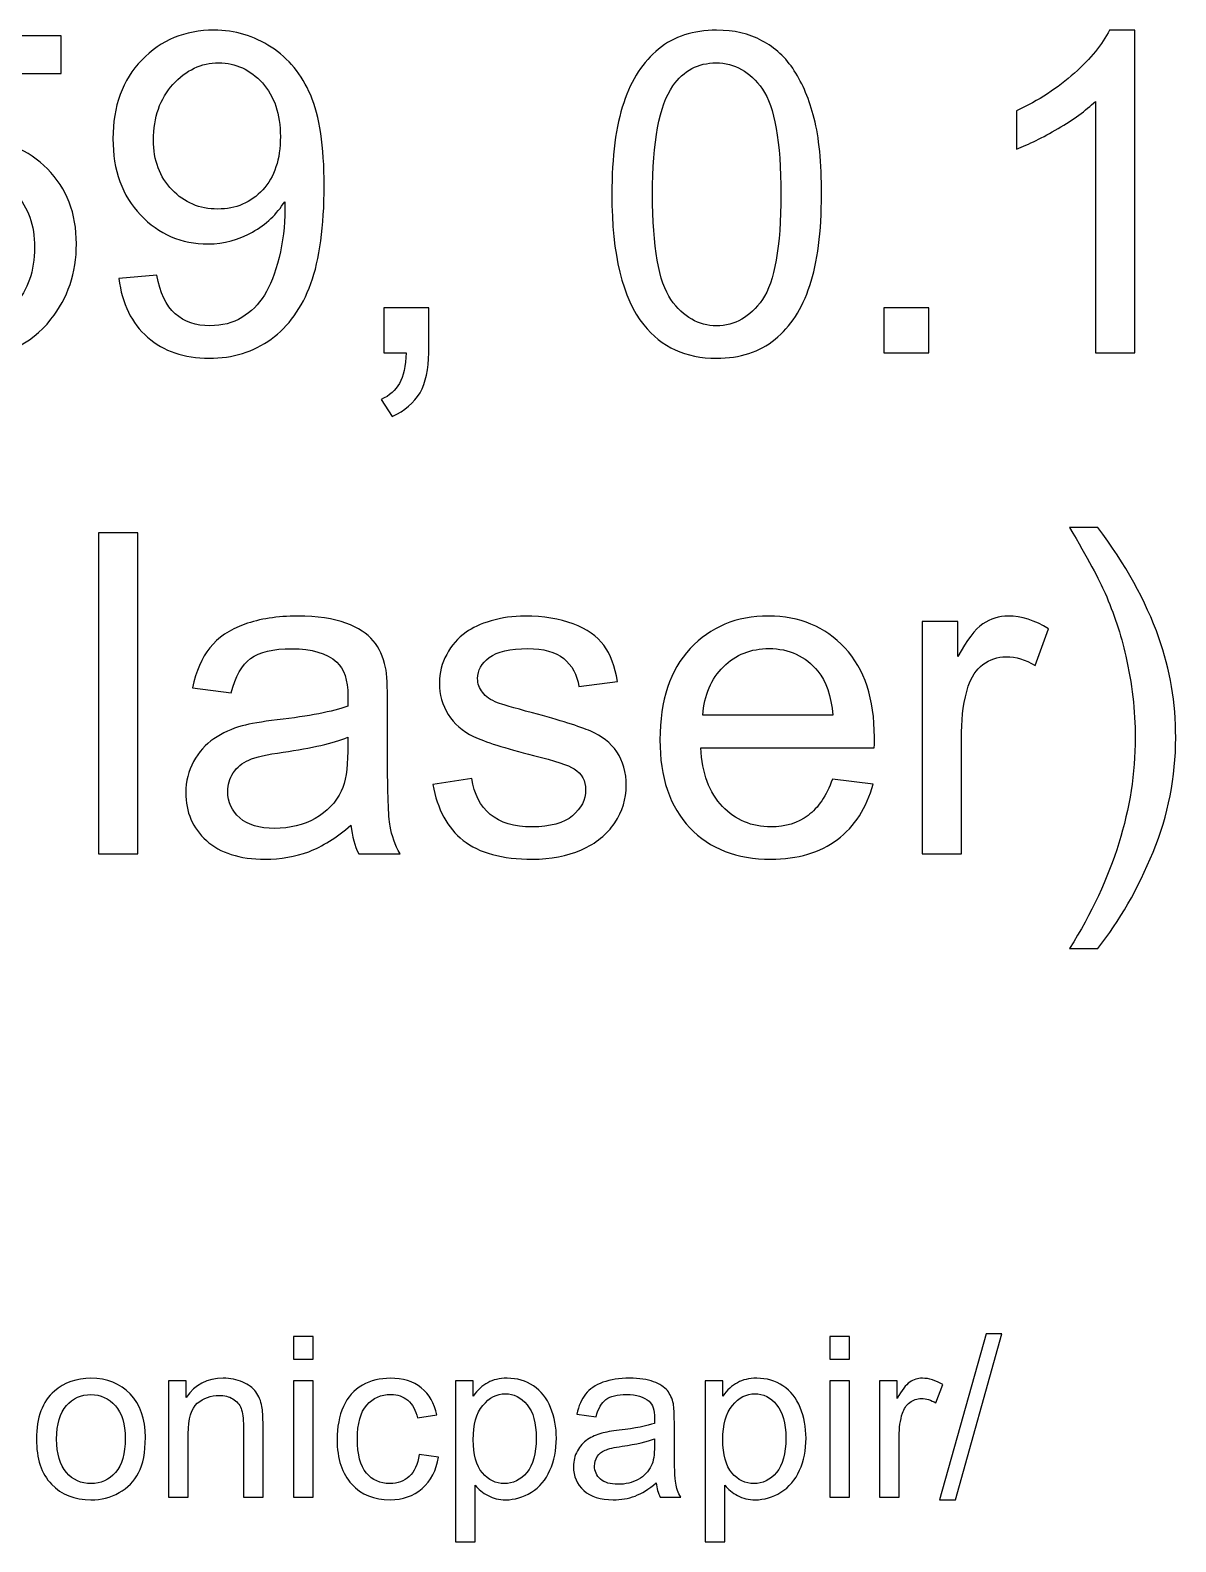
# Model space of a CAD drawing. Header units: inches. Extents: x -3.1 to 14.9, y -9.8 to 5.5.
# Drawn here: x 1.4 to 2.251, y 4.272 to 5.395 of the extents above; entities that cross this region are included whole.
import ezdxf

# ---------------------------------------------------------------- set-up
doc = ezdxf.new("R2010")
doc.units = ezdxf.units.IN
doc.header["$MEASUREMENT"] = 0
doc.layers.add('Layer 1', color=7, linetype='Continuous')

msp = doc.modelspace()

# ---------------------------------------------------------------- linework, layer by layer
at = {"layer": 'Layer 1', "color": 250}
for points, knots in [([(1.2762, 5.2182), (1.2762, 5.2182), (1.307, 5.2208), (1.307, 5.2208), (1.307, 5.2208), (1.3093, 5.2058), (1.3146, 5.1945), (1.3229, 5.187), (1.3229, 5.187), (1.3312, 5.1794), (1.3412, 5.1757), (1.3529, 5.1757), (1.3529, 5.1757), (1.367, 5.1757), (1.379, 5.181), (1.3887, 5.1916), (1.3887, 5.1916), (1.3985, 5.2023), (1.4034, 5.2164), (1.4034, 5.2339), (1.4034, 5.2339), (1.4034, 5.2507), (1.3987, 5.2638), (1.3893, 5.2735), (1.3893, 5.2735), (1.3799, 5.2832), (1.3676, 5.288), (1.3524, 5.288), (1.3524, 5.288), (1.343, 5.288), (1.3345, 5.2858), (1.3269, 5.2815), (1.3269, 5.2815), (1.3192, 5.2773), (1.3133, 5.2717), (1.309, 5.2649), (1.309, 5.2649), (1.309, 5.2649), (1.2815, 5.2684), (1.2815, 5.2684), (1.2815, 5.2684), (1.2815, 5.2684), (1.3046, 5.391), (1.3046, 5.391), (1.3046, 5.391), (1.3046, 5.391), (1.4232, 5.391), (1.4232, 5.391), (1.4232, 5.391), (1.4232, 5.391), (1.4232, 5.363), (1.4232, 5.363), (1.4232, 5.363), (1.4232, 5.363), (1.328, 5.363), (1.328, 5.363), (1.328, 5.363), (1.328, 5.363), (1.3151, 5.2989), (1.3151, 5.2989), (1.3151, 5.2989), (1.3295, 5.3089), (1.3445, 5.3139), (1.3602, 5.3139), (1.3602, 5.3139), (1.3811, 5.3139), (1.3986, 5.3067), (1.413, 5.2922), (1.413, 5.2922), (1.4273, 5.2778), (1.4345, 5.2592), (1.4345, 5.2365), (1.4345, 5.2365), (1.4345, 5.2149), (1.4281, 5.1963), (1.4156, 5.1805), (1.4156, 5.1805), (1.4002, 5.1613), (1.3794, 5.1516), (1.3529, 5.1516), (1.3529, 5.1516), (1.3312, 5.1516), (1.3135, 5.1577), (1.2997, 5.1698), (1.2997, 5.1698), (1.286, 5.182), (1.2782, 5.1981), (1.2762, 5.2182)], [0, 0, 0, 0, 0.043478, 0.043478, 0.043478, 0.043478, 0.086957, 0.086957, 0.086957, 0.086957, 0.130435, 0.130435, 0.130435, 0.130435, 0.173913, 0.173913, 0.173913, 0.173913, 0.217391, 0.217391, 0.217391, 0.217391, 0.26087, 0.26087, 0.26087, 0.26087, 0.304348, 0.304348, 0.304348, 0.304348, 0.347826, 0.347826, 0.347826, 0.347826, 0.391304, 0.391304, 0.391304, 0.391304, 0.434783, 0.434783, 0.434783, 0.434783, 0.478261, 0.478261, 0.478261, 0.478261, 0.521739, 0.521739, 0.521739, 0.521739, 0.565217, 0.565217, 0.565217, 0.565217, 0.608696, 0.608696, 0.608696, 0.608696, 0.652174, 0.652174, 0.652174, 0.652174, 0.695652, 0.695652, 0.695652, 0.695652, 0.73913, 0.73913, 0.73913, 0.73913, 0.782609, 0.782609, 0.782609, 0.782609, 0.826087, 0.826087, 0.826087, 0.826087, 0.869565, 0.869565, 0.869565, 0.869565, 0.913043, 0.913043, 0.913043, 0.913043, 1, 1, 1, 1]), ([(1.466, 5.2108), (1.466, 5.2108), (1.4942, 5.2134), (1.4942, 5.2134), (1.4942, 5.2134), (1.4966, 5.2002), (1.5011, 5.1906), (1.5079, 5.1846), (1.5079, 5.1846), (1.5146, 5.1787), (1.5232, 5.1757), (1.5337, 5.1757), (1.5337, 5.1757), (1.5427, 5.1757), (1.5506, 5.1777), (1.5574, 5.1819), (1.5574, 5.1819), (1.5642, 5.186), (1.5697, 5.1915), (1.5741, 5.1984), (1.5741, 5.1984), (1.5785, 5.2053), (1.5821, 5.2146), (1.585, 5.2263), (1.585, 5.2263), (1.5879, 5.238), (1.5894, 5.2499), (1.5894, 5.2621), (1.5894, 5.2621), (1.5894, 5.2634), (1.5894, 5.2654), (1.5892, 5.2679), (1.5892, 5.2679), (1.5834, 5.2587), (1.5754, 5.251), (1.5652, 5.2453), (1.5652, 5.2453), (1.5551, 5.2394), (1.5441, 5.2365), (1.5323, 5.2365), (1.5323, 5.2365), (1.5125, 5.2365), (1.4958, 5.2437), (1.4821, 5.258), (1.4821, 5.258), (1.4685, 5.2724), (1.4616, 5.2912), (1.4616, 5.3147), (1.4616, 5.3147), (1.4616, 5.3389), (1.4687, 5.3583), (1.483, 5.3731), (1.483, 5.3731), (1.4973, 5.3879), (1.5152, 5.3953), (1.5367, 5.3953), (1.5367, 5.3953), (1.5522, 5.3953), (1.5664, 5.391), (1.5792, 5.3827), (1.5792, 5.3827), (1.5921, 5.3744), (1.6019, 5.3624), (1.6085, 5.347), (1.6085, 5.347), (1.6152, 5.3315), (1.6185, 5.3092), (1.6185, 5.2798), (1.6185, 5.2798), (1.6185, 5.2494), (1.6152, 5.2251), (1.6086, 5.207), (1.6086, 5.207), (1.602, 5.1889), (1.5921, 5.1752), (1.5791, 5.1658), (1.5791, 5.1658), (1.566, 5.1563), (1.5507, 5.1516), (1.5331, 5.1516), (1.5331, 5.1516), (1.5144, 5.1516), (1.4992, 5.1568), (1.4874, 5.1672), (1.4874, 5.1672), (1.4755, 5.1775), (1.4684, 5.192), (1.466, 5.2108)], [0, 0, 0, 0, 0.043478, 0.043478, 0.043478, 0.043478, 0.086957, 0.086957, 0.086957, 0.086957, 0.130435, 0.130435, 0.130435, 0.130435, 0.173913, 0.173913, 0.173913, 0.173913, 0.217391, 0.217391, 0.217391, 0.217391, 0.26087, 0.26087, 0.26087, 0.26087, 0.304348, 0.304348, 0.304348, 0.304348, 0.347826, 0.347826, 0.347826, 0.347826, 0.391304, 0.391304, 0.391304, 0.391304, 0.434783, 0.434783, 0.434783, 0.434783, 0.478261, 0.478261, 0.478261, 0.478261, 0.521739, 0.521739, 0.521739, 0.521739, 0.565217, 0.565217, 0.565217, 0.565217, 0.608696, 0.608696, 0.608696, 0.608696, 0.652174, 0.652174, 0.652174, 0.652174, 0.695652, 0.695652, 0.695652, 0.695652, 0.73913, 0.73913, 0.73913, 0.73913, 0.782609, 0.782609, 0.782609, 0.782609, 0.826087, 0.826087, 0.826087, 0.826087, 0.869565, 0.869565, 0.869565, 0.869565, 0.913043, 0.913043, 0.913043, 0.913043, 1, 1, 1, 1]), ([(1.8322, 5.2733), (1.8322, 5.3015), (1.8351, 5.3243), (1.841, 5.3414), (1.841, 5.3414), (1.8467, 5.3587), (1.8554, 5.3719), (1.8669, 5.3813), (1.8669, 5.3813), (1.8783, 5.3906), (1.8927, 5.3953), (1.91, 5.3953), (1.91, 5.3953), (1.9229, 5.3953), (1.9341, 5.3927), (1.9437, 5.3875), (1.9437, 5.3875), (1.9534, 5.3824), (1.9614, 5.3749), (1.9677, 5.3652), (1.9677, 5.3652), (1.974, 5.3555), (1.9789, 5.3437), (1.9825, 5.3297), (1.9825, 5.3297), (1.9861, 5.3158), (1.9879, 5.297), (1.9879, 5.2733), (1.9879, 5.2733), (1.9879, 5.2453), (1.985, 5.2228), (1.9792, 5.2055), (1.9792, 5.2055), (1.9735, 5.1883), (1.9649, 5.175), (1.9534, 5.1657), (1.9534, 5.1657), (1.942, 5.1563), (1.9275, 5.1516), (1.91, 5.1516), (1.91, 5.1516), (1.887, 5.1516), (1.869, 5.1598), (1.8559, 5.1763), (1.8559, 5.1763), (1.8401, 5.1962), (1.8322, 5.2285), (1.8322, 5.2733)], [0, 0, 0, 0, 0.076923, 0.076923, 0.076923, 0.076923, 0.153846, 0.153846, 0.153846, 0.153846, 0.230769, 0.230769, 0.230769, 0.230769, 0.307692, 0.307692, 0.307692, 0.307692, 0.384615, 0.384615, 0.384615, 0.384615, 0.461538, 0.461538, 0.461538, 0.461538, 0.538462, 0.538462, 0.538462, 0.538462, 0.615385, 0.615385, 0.615385, 0.615385, 0.692308, 0.692308, 0.692308, 0.692308, 0.769231, 0.769231, 0.769231, 0.769231, 0.846154, 0.846154, 0.846154, 0.846154, 1, 1, 1, 1]), ([(2.2206, 5.1557), (2.2206, 5.1557), (2.1913, 5.1557), (2.1913, 5.1557), (2.1913, 5.1557), (2.1913, 5.1557), (2.1913, 5.3423), (2.1913, 5.3423), (2.1913, 5.3423), (2.1842, 5.3356), (2.175, 5.3289), (2.1636, 5.3222), (2.1636, 5.3222), (2.1521, 5.3154), (2.1418, 5.3104), (2.1327, 5.307), (2.1327, 5.307), (2.1327, 5.307), (2.1327, 5.3353), (2.1327, 5.3353), (2.1327, 5.3353), (2.1491, 5.343), (2.1634, 5.3524), (2.1757, 5.3633), (2.1757, 5.3633), (2.1879, 5.3743), (2.1966, 5.3849), (2.2017, 5.3953), (2.2017, 5.3953), (2.2017, 5.3953), (2.2206, 5.3953), (2.2206, 5.3953), (2.2206, 5.3953), (2.2206, 5.3953), (2.2206, 5.1557), (2.2206, 5.1557)], [0, 0, 0, 0, 0.1, 0.1, 0.1, 0.1, 0.2, 0.2, 0.2, 0.2, 0.3, 0.3, 0.3, 0.3, 0.4, 0.4, 0.4, 0.4, 0.5, 0.5, 0.5, 0.5, 0.6, 0.6, 0.6, 0.6, 0.7, 0.7, 0.7, 0.7, 0.8, 0.8, 0.8, 0.8, 1, 1, 1, 1]), ([(1.586, 5.3162), (1.586, 5.3329), (1.5815, 5.3463), (1.5726, 5.3562), (1.5726, 5.3562), (1.5636, 5.366), (1.5529, 5.371), (1.5402, 5.371), (1.5402, 5.371), (1.5272, 5.371), (1.5159, 5.3657), (1.5062, 5.355), (1.5062, 5.355), (1.4966, 5.3444), (1.4917, 5.3306), (1.4917, 5.3137), (1.4917, 5.3137), (1.4917, 5.2985), (1.4964, 5.2862), (1.5055, 5.2767), (1.5055, 5.2767), (1.5147, 5.2672), (1.526, 5.2624), (1.5394, 5.2624), (1.5394, 5.2624), (1.553, 5.2624), (1.5641, 5.2672), (1.5729, 5.2767), (1.5729, 5.2767), (1.5816, 5.2862), (1.586, 5.2993), (1.586, 5.3162)], [0, 0, 0, 0, 0.111111, 0.111111, 0.111111, 0.111111, 0.222222, 0.222222, 0.222222, 0.222222, 0.333333, 0.333333, 0.333333, 0.333333, 0.444444, 0.444444, 0.444444, 0.444444, 0.555556, 0.555556, 0.555556, 0.555556, 0.666667, 0.666667, 0.666667, 0.666667, 0.777778, 0.777778, 0.777778, 0.777778, 1, 1, 1, 1]), ([(1.8624, 5.2733), (1.8624, 5.2342), (1.867, 5.2081), (1.8761, 5.1951), (1.8761, 5.1951), (1.8853, 5.1822), (1.8966, 5.1757), (1.91, 5.1757), (1.91, 5.1757), (1.9235, 5.1757), (1.9348, 5.1822), (1.944, 5.1952), (1.944, 5.1952), (1.9531, 5.2082), (1.9577, 5.2343), (1.9577, 5.2733), (1.9577, 5.2733), (1.9577, 5.3126), (1.9531, 5.3387), (1.944, 5.3516), (1.944, 5.3516), (1.9348, 5.3645), (1.9234, 5.371), (1.9097, 5.371), (1.9097, 5.371), (1.8962, 5.371), (1.8855, 5.3653), (1.8775, 5.3539), (1.8775, 5.3539), (1.8674, 5.3394), (1.8624, 5.3125), (1.8624, 5.2733)], [0, 0, 0, 0, 0.111111, 0.111111, 0.111111, 0.111111, 0.222222, 0.222222, 0.222222, 0.222222, 0.333333, 0.333333, 0.333333, 0.333333, 0.444444, 0.444444, 0.444444, 0.444444, 0.555556, 0.555556, 0.555556, 0.555556, 0.666667, 0.666667, 0.666667, 0.666667, 0.777778, 0.777778, 0.777778, 0.777778, 1, 1, 1, 1]), ([(1.6628, 5.1557), (1.6628, 5.1557), (1.6628, 5.189), (1.6628, 5.189), (1.6628, 5.189), (1.6628, 5.189), (1.6962, 5.189), (1.6962, 5.189), (1.6962, 5.189), (1.6962, 5.189), (1.6962, 5.1557), (1.6962, 5.1557), (1.6962, 5.1557), (1.6962, 5.1434), (1.694, 5.1335), (1.6897, 5.1259), (1.6897, 5.1259), (1.6853, 5.1184), (1.6784, 5.1126), (1.669, 5.1084), (1.669, 5.1084), (1.669, 5.1084), (1.6609, 5.121), (1.6609, 5.121), (1.6609, 5.121), (1.667, 5.1237), (1.6716, 5.1277), (1.6745, 5.1329), (1.6745, 5.1329), (1.6775, 5.1382), (1.6791, 5.1458), (1.6794, 5.1557), (1.6794, 5.1557), (1.6794, 5.1557), (1.6628, 5.1557), (1.6628, 5.1557)], [0, 0, 0, 0, 0.1, 0.1, 0.1, 0.1, 0.2, 0.2, 0.2, 0.2, 0.3, 0.3, 0.3, 0.3, 0.4, 0.4, 0.4, 0.4, 0.5, 0.5, 0.5, 0.5, 0.6, 0.6, 0.6, 0.6, 0.7, 0.7, 0.7, 0.7, 0.8, 0.8, 0.8, 0.8, 1, 1, 1, 1]), ([(2.0341, 5.1557), (2.0341, 5.1557), (2.0341, 5.189), (2.0341, 5.189), (2.0341, 5.189), (2.0341, 5.189), (2.0675, 5.189), (2.0675, 5.189), (2.0675, 5.189), (2.0675, 5.189), (2.0675, 5.1557), (2.0675, 5.1557), (2.0675, 5.1557), (2.0675, 5.1557), (2.0341, 5.1557), (2.0341, 5.1557)], [0, 0, 0, 0, 0.2, 0.2, 0.2, 0.2, 0.4, 0.4, 0.4, 0.4, 0.6, 0.6, 0.6, 0.6, 1, 1, 1, 1]), ([(1.4509, 4.7833), (1.4509, 4.7833), (1.4509, 5.0219), (1.4509, 5.0219), (1.4509, 5.0219), (1.4509, 5.0219), (1.4802, 5.0219), (1.4802, 5.0219), (1.4802, 5.0219), (1.4802, 5.0219), (1.4802, 4.7833), (1.4802, 4.7833), (1.4802, 4.7833), (1.4802, 4.7833), (1.4509, 4.7833), (1.4509, 4.7833)], [0, 0, 0, 0, 0.2, 0.2, 0.2, 0.2, 0.4, 0.4, 0.4, 0.4, 0.6, 0.6, 0.6, 0.6, 1, 1, 1, 1]), ([(2.1932, 4.7131), (2.1932, 4.7131), (2.1722, 4.7131), (2.1722, 4.7131), (2.1722, 4.7131), (2.2047, 4.7652), (2.2209, 4.8173), (2.2209, 4.8695), (2.2209, 4.8695), (2.2209, 4.8899), (2.2186, 4.9102), (2.2139, 4.9303), (2.2139, 4.9303), (2.2102, 4.9465), (2.2051, 4.9622), (2.1985, 4.9771), (2.1985, 4.9771), (2.1942, 4.9869), (2.1855, 5.0032), (2.1722, 5.0259), (2.1722, 5.0259), (2.1722, 5.0259), (2.1932, 5.0259), (2.1932, 5.0259), (2.1932, 5.0259), (2.2136, 4.9987), (2.2287, 4.9714), (2.2385, 4.9439), (2.2385, 4.9439), (2.2469, 4.9203), (2.251, 4.8955), (2.251, 4.8697), (2.251, 4.8697), (2.251, 4.8404), (2.2454, 4.8121), (2.2342, 4.7847), (2.2342, 4.7847), (2.223, 4.7574), (2.2093, 4.7335), (2.1932, 4.7131)], [0, 0, 0, 0, 0.090909, 0.090909, 0.090909, 0.090909, 0.181818, 0.181818, 0.181818, 0.181818, 0.272727, 0.272727, 0.272727, 0.272727, 0.363636, 0.363636, 0.363636, 0.363636, 0.454545, 0.454545, 0.454545, 0.454545, 0.545455, 0.545455, 0.545455, 0.545455, 0.636364, 0.636364, 0.636364, 0.636364, 0.727273, 0.727273, 0.727273, 0.727273, 0.818182, 0.818182, 0.818182, 0.818182, 1, 1, 1, 1]), ([(1.6384, 4.8046), (1.6275, 4.7954), (1.6171, 4.7889), (1.6071, 4.785), (1.6071, 4.785), (1.597, 4.7813), (1.5862, 4.7794), (1.5747, 4.7794), (1.5747, 4.7794), (1.5557, 4.7794), (1.5412, 4.784), (1.531, 4.7933), (1.531, 4.7933), (1.5208, 4.8025), (1.5157, 4.8144), (1.5157, 4.8288), (1.5157, 4.8288), (1.5157, 4.8373), (1.5176, 4.845), (1.5215, 4.852), (1.5215, 4.852), (1.5253, 4.859), (1.5304, 4.8647), (1.5366, 4.8689), (1.5366, 4.8689), (1.5429, 4.8731), (1.5499, 4.8763), (1.5577, 4.8785), (1.5577, 4.8785), (1.5634, 4.88), (1.5721, 4.8815), (1.5837, 4.8829), (1.5837, 4.8829), (1.6074, 4.8857), (1.6248, 4.889), (1.636, 4.893), (1.636, 4.893), (1.6361, 4.897), (1.6361, 4.8995), (1.6361, 4.9006), (1.6361, 4.9006), (1.6361, 4.9125), (1.6334, 4.921), (1.6278, 4.9258), (1.6278, 4.9258), (1.6204, 4.9325), (1.6092, 4.9358), (1.5945, 4.9358), (1.5945, 4.9358), (1.5807, 4.9358), (1.5705, 4.9334), (1.5639, 4.9285), (1.5639, 4.9285), (1.5574, 4.9237), (1.5525, 4.9152), (1.5494, 4.9029), (1.5494, 4.9029), (1.5494, 4.9029), (1.5207, 4.9068), (1.5207, 4.9068), (1.5207, 4.9068), (1.5234, 4.919), (1.5276, 4.929), (1.5336, 4.9365), (1.5336, 4.9365), (1.5395, 4.944), (1.5482, 4.9499), (1.5595, 4.9539), (1.5595, 4.9539), (1.5707, 4.958), (1.5838, 4.96), (1.5987, 4.96), (1.5987, 4.96), (1.6135, 4.96), (1.6254, 4.9583), (1.6346, 4.9548), (1.6346, 4.9548), (1.6439, 4.9513), (1.6506, 4.947), (1.655, 4.9417), (1.655, 4.9417), (1.6594, 4.9364), (1.6624, 4.9298), (1.6641, 4.9218), (1.6641, 4.9218), (1.6651, 4.9168), (1.6656, 4.9078), (1.6656, 4.8948), (1.6656, 4.8948), (1.6656, 4.8948), (1.6656, 4.8557), (1.6656, 4.8557), (1.6656, 4.8557), (1.6656, 4.8284), (1.6662, 4.8112), (1.6675, 4.804), (1.6675, 4.804), (1.6687, 4.7968), (1.6712, 4.7899), (1.6749, 4.7833), (1.6749, 4.7833), (1.6749, 4.7833), (1.6442, 4.7833), (1.6442, 4.7833), (1.6442, 4.7833), (1.6412, 4.7893), (1.6392, 4.7964), (1.6384, 4.8046)], [0, 0, 0, 0, 0.035714, 0.035714, 0.035714, 0.035714, 0.071429, 0.071429, 0.071429, 0.071429, 0.107143, 0.107143, 0.107143, 0.107143, 0.142857, 0.142857, 0.142857, 0.142857, 0.178571, 0.178571, 0.178571, 0.178571, 0.214286, 0.214286, 0.214286, 0.214286, 0.25, 0.25, 0.25, 0.25, 0.285714, 0.285714, 0.285714, 0.285714, 0.321429, 0.321429, 0.321429, 0.321429, 0.357143, 0.357143, 0.357143, 0.357143, 0.392857, 0.392857, 0.392857, 0.392857, 0.428571, 0.428571, 0.428571, 0.428571, 0.464286, 0.464286, 0.464286, 0.464286, 0.5, 0.5, 0.5, 0.5, 0.535714, 0.535714, 0.535714, 0.535714, 0.571429, 0.571429, 0.571429, 0.571429, 0.607143, 0.607143, 0.607143, 0.607143, 0.642857, 0.642857, 0.642857, 0.642857, 0.678571, 0.678571, 0.678571, 0.678571, 0.714286, 0.714286, 0.714286, 0.714286, 0.75, 0.75, 0.75, 0.75, 0.785714, 0.785714, 0.785714, 0.785714, 0.821429, 0.821429, 0.821429, 0.821429, 0.857143, 0.857143, 0.857143, 0.857143, 0.892857, 0.892857, 0.892857, 0.892857, 0.928571, 0.928571, 0.928571, 0.928571, 1, 1, 1, 1]), ([(1.6993, 4.8349), (1.6993, 4.8349), (1.7282, 4.8394), (1.7282, 4.8394), (1.7282, 4.8394), (1.7299, 4.8278), (1.7344, 4.8189), (1.7419, 4.8127), (1.7419, 4.8127), (1.7492, 4.8065), (1.7596, 4.8034), (1.773, 4.8034), (1.773, 4.8034), (1.7865, 4.8034), (1.7965, 4.8062), (1.803, 4.8117), (1.803, 4.8117), (1.8095, 4.8172), (1.8127, 4.8236), (1.8127, 4.8309), (1.8127, 4.8309), (1.8127, 4.8376), (1.8099, 4.8428), (1.8041, 4.8466), (1.8041, 4.8466), (1.8001, 4.8492), (1.7901, 4.8525), (1.7741, 4.8565), (1.7741, 4.8565), (1.7527, 4.8619), (1.7377, 4.8666), (1.7295, 4.8706), (1.7295, 4.8706), (1.7212, 4.8745), (1.7149, 4.88), (1.7106, 4.887), (1.7106, 4.887), (1.7063, 4.894), (1.7041, 4.9018), (1.7041, 4.9102), (1.7041, 4.9102), (1.7041, 4.9179), (1.7059, 4.925), (1.7095, 4.9316), (1.7095, 4.9316), (1.713, 4.9382), (1.7178, 4.9437), (1.7239, 4.948), (1.7239, 4.948), (1.7284, 4.9513), (1.7346, 4.9542), (1.7425, 4.9565), (1.7425, 4.9565), (1.7504, 4.9589), (1.7588, 4.96), (1.7678, 4.96), (1.7678, 4.96), (1.7814, 4.96), (1.7932, 4.958), (1.8035, 4.9542), (1.8035, 4.9542), (1.8138, 4.9503), (1.8214, 4.945), (1.8262, 4.9383), (1.8262, 4.9383), (1.8311, 4.9316), (1.8345, 4.9227), (1.8363, 4.9115), (1.8363, 4.9115), (1.8363, 4.9115), (1.8077, 4.9076), (1.8077, 4.9076), (1.8077, 4.9076), (1.8064, 4.9165), (1.8026, 4.9234), (1.7964, 4.9284), (1.7964, 4.9284), (1.7901, 4.9334), (1.7813, 4.9359), (1.7699, 4.9359), (1.7699, 4.9359), (1.7565, 4.9359), (1.7469, 4.9337), (1.7411, 4.9293), (1.7411, 4.9293), (1.7354, 4.9248), (1.7325, 4.9196), (1.7325, 4.9137), (1.7325, 4.9137), (1.7325, 4.9098), (1.7337, 4.9064), (1.7361, 4.9034), (1.7361, 4.9034), (1.7385, 4.9002), (1.7422, 4.8977), (1.7473, 4.8955), (1.7473, 4.8955), (1.7502, 4.8945), (1.7589, 4.892), (1.7732, 4.8881), (1.7732, 4.8881), (1.7939, 4.8825), (1.8084, 4.878), (1.8165, 4.8745), (1.8165, 4.8745), (1.8247, 4.871), (1.8312, 4.8658), (1.8359, 4.8591), (1.8359, 4.8591), (1.8405, 4.8524), (1.8429, 4.844), (1.8429, 4.834), (1.8429, 4.834), (1.8429, 4.8243), (1.84, 4.8151), (1.8343, 4.8064), (1.8343, 4.8064), (1.8286, 4.7978), (1.8204, 4.7912), (1.8096, 4.7864), (1.8096, 4.7864), (1.7989, 4.7817), (1.7867, 4.7794), (1.7732, 4.7794), (1.7732, 4.7794), (1.7507, 4.7794), (1.7336, 4.784), (1.7218, 4.7934), (1.7218, 4.7934), (1.71, 4.8027), (1.7025, 4.8165), (1.6993, 4.8349)], [0, 0, 0, 0, 0.029412, 0.029412, 0.029412, 0.029412, 0.058824, 0.058824, 0.058824, 0.058824, 0.088235, 0.088235, 0.088235, 0.088235, 0.117647, 0.117647, 0.117647, 0.117647, 0.147059, 0.147059, 0.147059, 0.147059, 0.176471, 0.176471, 0.176471, 0.176471, 0.205882, 0.205882, 0.205882, 0.205882, 0.235294, 0.235294, 0.235294, 0.235294, 0.264706, 0.264706, 0.264706, 0.264706, 0.294118, 0.294118, 0.294118, 0.294118, 0.323529, 0.323529, 0.323529, 0.323529, 0.352941, 0.352941, 0.352941, 0.352941, 0.382353, 0.382353, 0.382353, 0.382353, 0.411765, 0.411765, 0.411765, 0.411765, 0.441176, 0.441176, 0.441176, 0.441176, 0.470588, 0.470588, 0.470588, 0.470588, 0.5, 0.5, 0.5, 0.5, 0.529412, 0.529412, 0.529412, 0.529412, 0.558824, 0.558824, 0.558824, 0.558824, 0.588235, 0.588235, 0.588235, 0.588235, 0.617647, 0.617647, 0.617647, 0.617647, 0.647059, 0.647059, 0.647059, 0.647059, 0.676471, 0.676471, 0.676471, 0.676471, 0.705882, 0.705882, 0.705882, 0.705882, 0.735294, 0.735294, 0.735294, 0.735294, 0.764706, 0.764706, 0.764706, 0.764706, 0.794118, 0.794118, 0.794118, 0.794118, 0.823529, 0.823529, 0.823529, 0.823529, 0.852941, 0.852941, 0.852941, 0.852941, 0.882353, 0.882353, 0.882353, 0.882353, 0.911765, 0.911765, 0.911765, 0.911765, 0.941176, 0.941176, 0.941176, 0.941176, 1, 1, 1, 1]), ([(1.996, 4.8389), (1.996, 4.8389), (2.0262, 4.8352), (2.0262, 4.8352), (2.0262, 4.8352), (2.0215, 4.8175), (2.0126, 4.8038), (1.9997, 4.794), (1.9997, 4.794), (1.9868, 4.7843), (1.9703, 4.7794), (1.9502, 4.7794), (1.9502, 4.7794), (1.925, 4.7794), (1.9049, 4.7872), (1.8901, 4.8027), (1.8901, 4.8027), (1.8753, 4.8183), (1.8679, 4.8401), (1.8679, 4.8682), (1.8679, 4.8682), (1.8679, 4.8973), (1.8754, 4.9199), (1.8904, 4.9359), (1.8904, 4.9359), (1.9054, 4.952), (1.9247, 4.96), (1.9486, 4.96), (1.9486, 4.96), (1.9717, 4.96), (1.9906, 4.9522), (2.0052, 4.9364), (2.0052, 4.9364), (2.0199, 4.9207), (2.0272, 4.8985), (2.0272, 4.87), (2.0272, 4.87), (2.0272, 4.8683), (2.0272, 4.8657), (2.0271, 4.8622), (2.0271, 4.8622), (2.0271, 4.8622), (1.8982, 4.8622), (1.8982, 4.8622), (1.8982, 4.8622), (1.8992, 4.8432), (1.9046, 4.8287), (1.9143, 4.8186), (1.9143, 4.8186), (1.924, 4.8085), (1.936, 4.8034), (1.9504, 4.8034), (1.9504, 4.8034), (1.9611, 4.8034), (1.9703, 4.8063), (1.9779, 4.8119), (1.9779, 4.8119), (1.9855, 4.8175), (1.9915, 4.8265), (1.996, 4.8389)], [0, 0, 0, 0, 0.0625, 0.0625, 0.0625, 0.0625, 0.125, 0.125, 0.125, 0.125, 0.1875, 0.1875, 0.1875, 0.1875, 0.25, 0.25, 0.25, 0.25, 0.3125, 0.3125, 0.3125, 0.3125, 0.375, 0.375, 0.375, 0.375, 0.4375, 0.4375, 0.4375, 0.4375, 0.5, 0.5, 0.5, 0.5, 0.5625, 0.5625, 0.5625, 0.5625, 0.625, 0.625, 0.625, 0.625, 0.6875, 0.6875, 0.6875, 0.6875, 0.75, 0.75, 0.75, 0.75, 0.8125, 0.8125, 0.8125, 0.8125, 0.875, 0.875, 0.875, 0.875, 1, 1, 1, 1]), ([(2.0627, 4.7833), (2.0627, 4.7833), (2.0627, 4.9561), (2.0627, 4.9561), (2.0627, 4.9561), (2.0627, 4.9561), (2.0891, 4.9561), (2.0891, 4.9561), (2.0891, 4.9561), (2.0891, 4.9561), (2.0891, 4.9299), (2.0891, 4.9299), (2.0891, 4.9299), (2.0958, 4.9422), (2.102, 4.9503), (2.1077, 4.9542), (2.1077, 4.9542), (2.1134, 4.958), (2.1197, 4.96), (2.1265, 4.96), (2.1265, 4.96), (2.1364, 4.96), (2.1464, 4.9569), (2.1566, 4.9506), (2.1566, 4.9506), (2.1566, 4.9506), (2.1465, 4.9234), (2.1465, 4.9234), (2.1465, 4.9234), (2.1394, 4.9277), (2.1322, 4.9298), (2.1251, 4.9298), (2.1251, 4.9298), (2.1186, 4.9298), (2.1129, 4.9278), (2.1078, 4.924), (2.1078, 4.924), (2.1027, 4.9201), (2.0991, 4.9148), (2.0969, 4.9079), (2.0969, 4.9079), (2.0936, 4.8975), (2.092, 4.8862), (2.092, 4.8738), (2.092, 4.8738), (2.092, 4.8738), (2.092, 4.7833), (2.092, 4.7833), (2.092, 4.7833), (2.092, 4.7833), (2.0627, 4.7833), (2.0627, 4.7833)], [0, 0, 0, 0, 0.071429, 0.071429, 0.071429, 0.071429, 0.142857, 0.142857, 0.142857, 0.142857, 0.214286, 0.214286, 0.214286, 0.214286, 0.285714, 0.285714, 0.285714, 0.285714, 0.357143, 0.357143, 0.357143, 0.357143, 0.428571, 0.428571, 0.428571, 0.428571, 0.5, 0.5, 0.5, 0.5, 0.571429, 0.571429, 0.571429, 0.571429, 0.642857, 0.642857, 0.642857, 0.642857, 0.714286, 0.714286, 0.714286, 0.714286, 0.785714, 0.785714, 0.785714, 0.785714, 0.857143, 0.857143, 0.857143, 0.857143, 1, 1, 1, 1]), ([(1.8998, 4.8863), (1.8998, 4.8863), (1.9963, 4.8863), (1.9963, 4.8863), (1.9963, 4.8863), (1.995, 4.9008), (1.9913, 4.9118), (1.9852, 4.919), (1.9852, 4.919), (1.9759, 4.9303), (1.9638, 4.9359), (1.949, 4.9359), (1.949, 4.9359), (1.9355, 4.9359), (1.9242, 4.9314), (1.915, 4.9224), (1.915, 4.9224), (1.9059, 4.9134), (1.9008, 4.9014), (1.8998, 4.8863)], [0, 0, 0, 0, 0.166667, 0.166667, 0.166667, 0.166667, 0.333333, 0.333333, 0.333333, 0.333333, 0.5, 0.5, 0.5, 0.5, 0.666667, 0.666667, 0.666667, 0.666667, 1, 1, 1, 1]), ([(1.636, 4.87), (1.6253, 4.8657), (1.6094, 4.862), (1.5881, 4.8589), (1.5881, 4.8589), (1.5761, 4.8572), (1.5675, 4.8553), (1.5626, 4.8531), (1.5626, 4.8531), (1.5576, 4.8509), (1.5537, 4.8478), (1.551, 4.8435), (1.551, 4.8435), (1.5483, 4.8394), (1.5469, 4.8348), (1.5469, 4.8297), (1.5469, 4.8297), (1.5469, 4.8218), (1.5499, 4.8153), (1.5558, 4.8101), (1.5558, 4.8101), (1.5617, 4.8049), (1.5704, 4.8023), (1.5817, 4.8023), (1.5817, 4.8023), (1.593, 4.8023), (1.6031, 4.8048), (1.6119, 4.8097), (1.6119, 4.8097), (1.6206, 4.8147), (1.6271, 4.8214), (1.6312, 4.83), (1.6312, 4.83), (1.6344, 4.8366), (1.636, 4.8464), (1.636, 4.8593), (1.636, 4.8593), (1.636, 4.8593), (1.636, 4.87), (1.636, 4.87)], [0, 0, 0, 0, 0.090909, 0.090909, 0.090909, 0.090909, 0.181818, 0.181818, 0.181818, 0.181818, 0.272727, 0.272727, 0.272727, 0.272727, 0.363636, 0.363636, 0.363636, 0.363636, 0.454545, 0.454545, 0.454545, 0.454545, 0.545455, 0.545455, 0.545455, 0.545455, 0.636364, 0.636364, 0.636364, 0.636364, 0.727273, 0.727273, 0.727273, 0.727273, 0.818182, 0.818182, 0.818182, 0.818182, 1, 1, 1, 1]), ([(1.5957, 4.4079), (1.5957, 4.4079), (1.5957, 4.4247), (1.5957, 4.4247), (1.5957, 4.4247), (1.5957, 4.4247), (1.6103, 4.4247), (1.6103, 4.4247), (1.6103, 4.4247), (1.6103, 4.4247), (1.6103, 4.4079), (1.6103, 4.4079), (1.6103, 4.4079), (1.6103, 4.4079), (1.5957, 4.4079), (1.5957, 4.4079)], [0, 0, 0, 0, 0.2, 0.2, 0.2, 0.2, 0.4, 0.4, 0.4, 0.4, 0.6, 0.6, 0.6, 0.6, 1, 1, 1, 1]), ([(1.9941, 4.4079), (1.9941, 4.4079), (1.9941, 4.4247), (1.9941, 4.4247), (1.9941, 4.4247), (1.9941, 4.4247), (2.0088, 4.4247), (2.0088, 4.4247), (2.0088, 4.4247), (2.0088, 4.4247), (2.0088, 4.4079), (2.0088, 4.4079), (2.0088, 4.4079), (2.0088, 4.4079), (1.9941, 4.4079), (1.9941, 4.4079)], [0, 0, 0, 0, 0.2, 0.2, 0.2, 0.2, 0.4, 0.4, 0.4, 0.4, 0.6, 0.6, 0.6, 0.6, 1, 1, 1, 1]), ([(2.0756, 4.3034), (2.0756, 4.3034), (2.1102, 4.4268), (2.1102, 4.4268), (2.1102, 4.4268), (2.1102, 4.4268), (2.1219, 4.4268), (2.1219, 4.4268), (2.1219, 4.4268), (2.1219, 4.4268), (2.0874, 4.3034), (2.0874, 4.3034), (2.0874, 4.3034), (2.0874, 4.3034), (2.0756, 4.3034), (2.0756, 4.3034)], [0, 0, 0, 0, 0.2, 0.2, 0.2, 0.2, 0.4, 0.4, 0.4, 0.4, 0.6, 0.6, 0.6, 0.6, 1, 1, 1, 1]), ([(1.4048, 4.3486), (1.4048, 4.3646), (1.4092, 4.3765), (1.4181, 4.3842), (1.4181, 4.3842), (1.4255, 4.3906), (1.4346, 4.3938), (1.4453, 4.3938), (1.4453, 4.3938), (1.4572, 4.3938), (1.4669, 4.3899), (1.4744, 4.3821), (1.4744, 4.3821), (1.482, 4.3743), (1.4857, 4.3636), (1.4857, 4.3499), (1.4857, 4.3499), (1.4857, 4.3387), (1.4841, 4.33), (1.4807, 4.3236), (1.4807, 4.3236), (1.4774, 4.3172), (1.4725, 4.3123), (1.4662, 4.3088), (1.4662, 4.3088), (1.4598, 4.3052), (1.4528, 4.3035), (1.4453, 4.3035), (1.4453, 4.3035), (1.4332, 4.3035), (1.4234, 4.3073), (1.416, 4.3151), (1.416, 4.3151), (1.4085, 4.3229), (1.4048, 4.334), (1.4048, 4.3486)], [0, 0, 0, 0, 0.1, 0.1, 0.1, 0.1, 0.2, 0.2, 0.2, 0.2, 0.3, 0.3, 0.3, 0.3, 0.4, 0.4, 0.4, 0.4, 0.5, 0.5, 0.5, 0.5, 0.6, 0.6, 0.6, 0.6, 0.7, 0.7, 0.7, 0.7, 0.8, 0.8, 0.8, 0.8, 1, 1, 1, 1]), ([(1.5029, 4.3054), (1.5029, 4.3054), (1.5029, 4.3918), (1.5029, 4.3918), (1.5029, 4.3918), (1.5029, 4.3918), (1.5161, 4.3918), (1.5161, 4.3918), (1.5161, 4.3918), (1.5161, 4.3918), (1.5161, 4.3796), (1.5161, 4.3796), (1.5161, 4.3796), (1.5225, 4.3891), (1.5316, 4.3938), (1.5436, 4.3938), (1.5436, 4.3938), (1.5488, 4.3938), (1.5536, 4.3929), (1.558, 4.391), (1.558, 4.391), (1.5623, 4.3891), (1.5656, 4.3867), (1.5678, 4.3836), (1.5678, 4.3836), (1.57, 4.3806), (1.5715, 4.377), (1.5723, 4.3728), (1.5723, 4.3728), (1.5729, 4.3701), (1.5731, 4.3653), (1.5731, 4.3586), (1.5731, 4.3586), (1.5731, 4.3586), (1.5731, 4.3054), (1.5731, 4.3054), (1.5731, 4.3054), (1.5731, 4.3054), (1.5585, 4.3054), (1.5585, 4.3054), (1.5585, 4.3054), (1.5585, 4.3054), (1.5585, 4.358), (1.5585, 4.358), (1.5585, 4.358), (1.5585, 4.364), (1.5579, 4.3684), (1.5568, 4.3714), (1.5568, 4.3714), (1.5556, 4.3743), (1.5536, 4.3767), (1.5507, 4.3785), (1.5507, 4.3785), (1.5478, 4.3802), (1.5444, 4.3811), (1.5405, 4.3811), (1.5405, 4.3811), (1.5343, 4.3811), (1.5289, 4.3791), (1.5243, 4.3752), (1.5243, 4.3752), (1.5198, 4.3712), (1.5176, 4.3637), (1.5176, 4.3526), (1.5176, 4.3526), (1.5176, 4.3526), (1.5176, 4.3054), (1.5176, 4.3054), (1.5176, 4.3054), (1.5176, 4.3054), (1.5029, 4.3054), (1.5029, 4.3054)], [0, 0, 0, 0, 0.052632, 0.052632, 0.052632, 0.052632, 0.105263, 0.105263, 0.105263, 0.105263, 0.157895, 0.157895, 0.157895, 0.157895, 0.210526, 0.210526, 0.210526, 0.210526, 0.263158, 0.263158, 0.263158, 0.263158, 0.315789, 0.315789, 0.315789, 0.315789, 0.368421, 0.368421, 0.368421, 0.368421, 0.421053, 0.421053, 0.421053, 0.421053, 0.473684, 0.473684, 0.473684, 0.473684, 0.526316, 0.526316, 0.526316, 0.526316, 0.578947, 0.578947, 0.578947, 0.578947, 0.631579, 0.631579, 0.631579, 0.631579, 0.684211, 0.684211, 0.684211, 0.684211, 0.736842, 0.736842, 0.736842, 0.736842, 0.789474, 0.789474, 0.789474, 0.789474, 0.842105, 0.842105, 0.842105, 0.842105, 0.894737, 0.894737, 0.894737, 0.894737, 1, 1, 1, 1]), ([(1.5957, 4.3054), (1.5957, 4.3054), (1.5957, 4.3918), (1.5957, 4.3918), (1.5957, 4.3918), (1.5957, 4.3918), (1.6103, 4.3918), (1.6103, 4.3918), (1.6103, 4.3918), (1.6103, 4.3918), (1.6103, 4.3054), (1.6103, 4.3054), (1.6103, 4.3054), (1.6103, 4.3054), (1.5957, 4.3054), (1.5957, 4.3054)], [0, 0, 0, 0, 0.2, 0.2, 0.2, 0.2, 0.4, 0.4, 0.4, 0.4, 0.6, 0.6, 0.6, 0.6, 1, 1, 1, 1]), ([(1.689, 4.3371), (1.689, 4.3371), (1.7034, 4.3352), (1.7034, 4.3352), (1.7034, 4.3352), (1.7019, 4.3253), (1.6978, 4.3175), (1.6913, 4.3119), (1.6913, 4.3119), (1.6849, 4.3063), (1.6769, 4.3035), (1.6675, 4.3035), (1.6675, 4.3035), (1.6556, 4.3035), (1.6461, 4.3073), (1.639, 4.3151), (1.639, 4.3151), (1.6318, 4.3228), (1.6281, 4.3339), (1.6281, 4.3483), (1.6281, 4.3483), (1.6281, 4.3576), (1.6297, 4.3658), (1.6328, 4.3728), (1.6328, 4.3728), (1.6359, 4.3798), (1.6406, 4.3851), (1.6469, 4.3886), (1.6469, 4.3886), (1.6532, 4.3921), (1.6601, 4.3938), (1.6675, 4.3938), (1.6675, 4.3938), (1.6769, 4.3938), (1.6846, 4.3914), (1.6906, 4.3867), (1.6906, 4.3867), (1.6965, 4.3819), (1.7004, 4.3752), (1.7021, 4.3665), (1.7021, 4.3665), (1.7021, 4.3665), (1.6878, 4.3643), (1.6878, 4.3643), (1.6878, 4.3643), (1.6865, 4.3701), (1.6841, 4.3744), (1.6806, 4.3774), (1.6806, 4.3774), (1.6772, 4.3803), (1.673, 4.3818), (1.6681, 4.3818), (1.6681, 4.3818), (1.6607, 4.3818), (1.6547, 4.3791), (1.6501, 4.3738), (1.6501, 4.3738), (1.6455, 4.3685), (1.6432, 4.3602), (1.6432, 4.3487), (1.6432, 4.3487), (1.6432, 4.3371), (1.6454, 4.3287), (1.6499, 4.3234), (1.6499, 4.3234), (1.6543, 4.3181), (1.6601, 4.3155), (1.6673, 4.3155), (1.6673, 4.3155), (1.6731, 4.3155), (1.6778, 4.3173), (1.6817, 4.3208), (1.6817, 4.3208), (1.6856, 4.3243), (1.688, 4.3298), (1.689, 4.3371)], [0, 0, 0, 0, 0.05, 0.05, 0.05, 0.05, 0.1, 0.1, 0.1, 0.1, 0.15, 0.15, 0.15, 0.15, 0.2, 0.2, 0.2, 0.2, 0.25, 0.25, 0.25, 0.25, 0.3, 0.3, 0.3, 0.3, 0.35, 0.35, 0.35, 0.35, 0.4, 0.4, 0.4, 0.4, 0.45, 0.45, 0.45, 0.45, 0.5, 0.5, 0.5, 0.5, 0.55, 0.55, 0.55, 0.55, 0.6, 0.6, 0.6, 0.6, 0.65, 0.65, 0.65, 0.65, 0.7, 0.7, 0.7, 0.7, 0.75, 0.75, 0.75, 0.75, 0.8, 0.8, 0.8, 0.8, 0.85, 0.85, 0.85, 0.85, 0.9, 0.9, 0.9, 0.9, 1, 1, 1, 1]), ([(1.716, 4.2723), (1.716, 4.2723), (1.716, 4.3918), (1.716, 4.3918), (1.716, 4.3918), (1.716, 4.3918), (1.7293, 4.3918), (1.7293, 4.3918), (1.7293, 4.3918), (1.7293, 4.3918), (1.7293, 4.3806), (1.7293, 4.3806), (1.7293, 4.3806), (1.7325, 4.385), (1.736, 4.3883), (1.74, 4.3905), (1.74, 4.3905), (1.7439, 4.3927), (1.7487, 4.3938), (1.7544, 4.3938), (1.7544, 4.3938), (1.7618, 4.3938), (1.7683, 4.3919), (1.7739, 4.3881), (1.7739, 4.3881), (1.7796, 4.3843), (1.7838, 4.379), (1.7867, 4.372), (1.7867, 4.372), (1.7896, 4.3651), (1.791, 4.3575), (1.791, 4.3493), (1.791, 4.3493), (1.791, 4.3405), (1.7894, 4.3325), (1.7862, 4.3254), (1.7862, 4.3254), (1.7831, 4.3183), (1.7785, 4.3129), (1.7724, 4.3091), (1.7724, 4.3091), (1.7663, 4.3054), (1.76, 4.3035), (1.7533, 4.3035), (1.7533, 4.3035), (1.7484, 4.3035), (1.7441, 4.3045), (1.7402, 4.3066), (1.7402, 4.3066), (1.7363, 4.3086), (1.7331, 4.3112), (1.7306, 4.3144), (1.7306, 4.3144), (1.7306, 4.3144), (1.7306, 4.2723), (1.7306, 4.2723), (1.7306, 4.2723), (1.7306, 4.2723), (1.716, 4.2723), (1.716, 4.2723)], [0, 0, 0, 0, 0.0625, 0.0625, 0.0625, 0.0625, 0.125, 0.125, 0.125, 0.125, 0.1875, 0.1875, 0.1875, 0.1875, 0.25, 0.25, 0.25, 0.25, 0.3125, 0.3125, 0.3125, 0.3125, 0.375, 0.375, 0.375, 0.375, 0.4375, 0.4375, 0.4375, 0.4375, 0.5, 0.5, 0.5, 0.5, 0.5625, 0.5625, 0.5625, 0.5625, 0.625, 0.625, 0.625, 0.625, 0.6875, 0.6875, 0.6875, 0.6875, 0.75, 0.75, 0.75, 0.75, 0.8125, 0.8125, 0.8125, 0.8125, 0.875, 0.875, 0.875, 0.875, 1, 1, 1, 1]), ([(1.8651, 4.3161), (1.8596, 4.3115), (1.8544, 4.3082), (1.8494, 4.3063), (1.8494, 4.3063), (1.8444, 4.3044), (1.839, 4.3035), (1.8332, 4.3035), (1.8332, 4.3035), (1.8237, 4.3035), (1.8165, 4.3058), (1.8113, 4.3104), (1.8113, 4.3104), (1.8063, 4.3151), (1.8037, 4.321), (1.8037, 4.3282), (1.8037, 4.3282), (1.8037, 4.3325), (1.8046, 4.3363), (1.8066, 4.3398), (1.8066, 4.3398), (1.8085, 4.3433), (1.811, 4.3461), (1.8141, 4.3482), (1.8141, 4.3482), (1.8173, 4.3503), (1.8208, 4.352), (1.8247, 4.353), (1.8247, 4.353), (1.8276, 4.3538), (1.8319, 4.3545), (1.8377, 4.3552), (1.8377, 4.3552), (1.8495, 4.3566), (1.8583, 4.3583), (1.8638, 4.3603), (1.8638, 4.3603), (1.8639, 4.3623), (1.8639, 4.3636), (1.8639, 4.3641), (1.8639, 4.3641), (1.8639, 4.3701), (1.8625, 4.3743), (1.8598, 4.3767), (1.8598, 4.3767), (1.856, 4.38), (1.8505, 4.3817), (1.8431, 4.3817), (1.8431, 4.3817), (1.8362, 4.3817), (1.8311, 4.3805), (1.8278, 4.3781), (1.8278, 4.3781), (1.8245, 4.3756), (1.8221, 4.3714), (1.8205, 4.3652), (1.8205, 4.3652), (1.8205, 4.3652), (1.8062, 4.3672), (1.8062, 4.3672), (1.8062, 4.3672), (1.8075, 4.3733), (1.8097, 4.3783), (1.8126, 4.382), (1.8126, 4.382), (1.8156, 4.3858), (1.82, 4.3887), (1.8256, 4.3908), (1.8256, 4.3908), (1.8312, 4.3928), (1.8378, 4.3938), (1.8452, 4.3938), (1.8452, 4.3938), (1.8526, 4.3938), (1.8586, 4.3929), (1.8632, 4.3912), (1.8632, 4.3912), (1.8678, 4.3895), (1.8712, 4.3873), (1.8734, 4.3846), (1.8734, 4.3846), (1.8755, 4.382), (1.877, 4.3787), (1.8779, 4.3747), (1.8779, 4.3747), (1.8784, 4.3722), (1.8786, 4.3677), (1.8786, 4.3612), (1.8786, 4.3612), (1.8786, 4.3612), (1.8786, 4.3416), (1.8786, 4.3416), (1.8786, 4.3416), (1.8786, 4.328), (1.879, 4.3194), (1.8796, 4.3158), (1.8796, 4.3158), (1.8802, 4.3122), (1.8815, 4.3087), (1.8833, 4.3054), (1.8833, 4.3054), (1.8833, 4.3054), (1.868, 4.3054), (1.868, 4.3054), (1.868, 4.3054), (1.8665, 4.3085), (1.8655, 4.312), (1.8651, 4.3161)], [0, 0, 0, 0, 0.035714, 0.035714, 0.035714, 0.035714, 0.071429, 0.071429, 0.071429, 0.071429, 0.107143, 0.107143, 0.107143, 0.107143, 0.142857, 0.142857, 0.142857, 0.142857, 0.178571, 0.178571, 0.178571, 0.178571, 0.214286, 0.214286, 0.214286, 0.214286, 0.25, 0.25, 0.25, 0.25, 0.285714, 0.285714, 0.285714, 0.285714, 0.321429, 0.321429, 0.321429, 0.321429, 0.357143, 0.357143, 0.357143, 0.357143, 0.392857, 0.392857, 0.392857, 0.392857, 0.428571, 0.428571, 0.428571, 0.428571, 0.464286, 0.464286, 0.464286, 0.464286, 0.5, 0.5, 0.5, 0.5, 0.535714, 0.535714, 0.535714, 0.535714, 0.571429, 0.571429, 0.571429, 0.571429, 0.607143, 0.607143, 0.607143, 0.607143, 0.642857, 0.642857, 0.642857, 0.642857, 0.678571, 0.678571, 0.678571, 0.678571, 0.714286, 0.714286, 0.714286, 0.714286, 0.75, 0.75, 0.75, 0.75, 0.785714, 0.785714, 0.785714, 0.785714, 0.821429, 0.821429, 0.821429, 0.821429, 0.857143, 0.857143, 0.857143, 0.857143, 0.892857, 0.892857, 0.892857, 0.892857, 0.928571, 0.928571, 0.928571, 0.928571, 1, 1, 1, 1]), ([(1.9014, 4.2723), (1.9014, 4.2723), (1.9014, 4.3918), (1.9014, 4.3918), (1.9014, 4.3918), (1.9014, 4.3918), (1.9147, 4.3918), (1.9147, 4.3918), (1.9147, 4.3918), (1.9147, 4.3918), (1.9147, 4.3806), (1.9147, 4.3806), (1.9147, 4.3806), (1.9178, 4.385), (1.9214, 4.3883), (1.9254, 4.3905), (1.9254, 4.3905), (1.9293, 4.3927), (1.9341, 4.3938), (1.9398, 4.3938), (1.9398, 4.3938), (1.9471, 4.3938), (1.9536, 4.3919), (1.9593, 4.3881), (1.9593, 4.3881), (1.965, 4.3843), (1.9692, 4.379), (1.9721, 4.372), (1.9721, 4.372), (1.975, 4.3651), (1.9764, 4.3575), (1.9764, 4.3493), (1.9764, 4.3493), (1.9764, 4.3405), (1.9748, 4.3325), (1.9716, 4.3254), (1.9716, 4.3254), (1.9685, 4.3183), (1.9638, 4.3129), (1.9578, 4.3091), (1.9578, 4.3091), (1.9517, 4.3054), (1.9454, 4.3035), (1.9387, 4.3035), (1.9387, 4.3035), (1.9338, 4.3035), (1.9295, 4.3045), (1.9256, 4.3066), (1.9256, 4.3066), (1.9217, 4.3086), (1.9185, 4.3112), (1.916, 4.3144), (1.916, 4.3144), (1.916, 4.3144), (1.916, 4.2723), (1.916, 4.2723), (1.916, 4.2723), (1.916, 4.2723), (1.9014, 4.2723), (1.9014, 4.2723)], [0, 0, 0, 0, 0.0625, 0.0625, 0.0625, 0.0625, 0.125, 0.125, 0.125, 0.125, 0.1875, 0.1875, 0.1875, 0.1875, 0.25, 0.25, 0.25, 0.25, 0.3125, 0.3125, 0.3125, 0.3125, 0.375, 0.375, 0.375, 0.375, 0.4375, 0.4375, 0.4375, 0.4375, 0.5, 0.5, 0.5, 0.5, 0.5625, 0.5625, 0.5625, 0.5625, 0.625, 0.625, 0.625, 0.625, 0.6875, 0.6875, 0.6875, 0.6875, 0.75, 0.75, 0.75, 0.75, 0.8125, 0.8125, 0.8125, 0.8125, 0.875, 0.875, 0.875, 0.875, 1, 1, 1, 1]), ([(1.9941, 4.3054), (1.9941, 4.3054), (1.9941, 4.3918), (1.9941, 4.3918), (1.9941, 4.3918), (1.9941, 4.3918), (2.0088, 4.3918), (2.0088, 4.3918), (2.0088, 4.3918), (2.0088, 4.3918), (2.0088, 4.3054), (2.0088, 4.3054), (2.0088, 4.3054), (2.0088, 4.3054), (1.9941, 4.3054), (1.9941, 4.3054)], [0, 0, 0, 0, 0.2, 0.2, 0.2, 0.2, 0.4, 0.4, 0.4, 0.4, 0.6, 0.6, 0.6, 0.6, 1, 1, 1, 1]), ([(2.0309, 4.3054), (2.0309, 4.3054), (2.0309, 4.3918), (2.0309, 4.3918), (2.0309, 4.3918), (2.0309, 4.3918), (2.0441, 4.3918), (2.0441, 4.3918), (2.0441, 4.3918), (2.0441, 4.3918), (2.0441, 4.3788), (2.0441, 4.3788), (2.0441, 4.3788), (2.0475, 4.3849), (2.0506, 4.3889), (2.0534, 4.3909), (2.0534, 4.3909), (2.0563, 4.3928), (2.0594, 4.3938), (2.0628, 4.3938), (2.0628, 4.3938), (2.0678, 4.3938), (2.0728, 4.3922), (2.0779, 4.3891), (2.0779, 4.3891), (2.0779, 4.3891), (2.0728, 4.3755), (2.0728, 4.3755), (2.0728, 4.3755), (2.0693, 4.3776), (2.0657, 4.3787), (2.0621, 4.3787), (2.0621, 4.3787), (2.0589, 4.3787), (2.056, 4.3777), (2.0535, 4.3758), (2.0535, 4.3758), (2.0509, 4.3738), (2.0491, 4.3712), (2.048, 4.3678), (2.048, 4.3678), (2.0464, 4.3626), (2.0456, 4.3569), (2.0456, 4.3507), (2.0456, 4.3507), (2.0456, 4.3507), (2.0456, 4.3054), (2.0456, 4.3054), (2.0456, 4.3054), (2.0456, 4.3054), (2.0309, 4.3054), (2.0309, 4.3054)], [0, 0, 0, 0, 0.071429, 0.071429, 0.071429, 0.071429, 0.142857, 0.142857, 0.142857, 0.142857, 0.214286, 0.214286, 0.214286, 0.214286, 0.285714, 0.285714, 0.285714, 0.285714, 0.357143, 0.357143, 0.357143, 0.357143, 0.428571, 0.428571, 0.428571, 0.428571, 0.5, 0.5, 0.5, 0.5, 0.571429, 0.571429, 0.571429, 0.571429, 0.642857, 0.642857, 0.642857, 0.642857, 0.714286, 0.714286, 0.714286, 0.714286, 0.785714, 0.785714, 0.785714, 0.785714, 0.857143, 0.857143, 0.857143, 0.857143, 1, 1, 1, 1]), ([(1.4198, 4.3486), (1.4198, 4.3376), (1.4222, 4.3293), (1.4271, 4.3238), (1.4271, 4.3238), (1.4319, 4.3183), (1.438, 4.3155), (1.4453, 4.3155), (1.4453, 4.3155), (1.4526, 4.3155), (1.4586, 4.3183), (1.4635, 4.3238), (1.4635, 4.3238), (1.4683, 4.3293), (1.4707, 4.3378), (1.4707, 4.3491), (1.4707, 4.3491), (1.4707, 4.3598), (1.4683, 4.3679), (1.4634, 4.3734), (1.4634, 4.3734), (1.4585, 4.3789), (1.4525, 4.3817), (1.4453, 4.3817), (1.4453, 4.3817), (1.438, 4.3817), (1.4319, 4.3789), (1.4271, 4.3735), (1.4271, 4.3735), (1.4222, 4.368), (1.4198, 4.3597), (1.4198, 4.3486)], [0, 0, 0, 0, 0.111111, 0.111111, 0.111111, 0.111111, 0.222222, 0.222222, 0.222222, 0.222222, 0.333333, 0.333333, 0.333333, 0.333333, 0.444444, 0.444444, 0.444444, 0.444444, 0.555556, 0.555556, 0.555556, 0.555556, 0.666667, 0.666667, 0.666667, 0.666667, 0.777778, 0.777778, 0.777778, 0.777778, 1, 1, 1, 1]), ([(1.7292, 4.3481), (1.7292, 4.337), (1.7315, 4.3288), (1.736, 4.3235), (1.736, 4.3235), (1.7405, 4.3182), (1.746, 4.3155), (1.7523, 4.3155), (1.7523, 4.3155), (1.7588, 4.3155), (1.7644, 4.3183), (1.7691, 4.3238), (1.7691, 4.3238), (1.7737, 4.3293), (1.776, 4.3378), (1.776, 4.3494), (1.776, 4.3494), (1.776, 4.3604), (1.7738, 4.3686), (1.7692, 4.3741), (1.7692, 4.3741), (1.7647, 4.3796), (1.7593, 4.3823), (1.753, 4.3823), (1.753, 4.3823), (1.7468, 4.3823), (1.7412, 4.3794), (1.7364, 4.3736), (1.7364, 4.3736), (1.7316, 4.3678), (1.7292, 4.3593), (1.7292, 4.3481)], [0, 0, 0, 0, 0.111111, 0.111111, 0.111111, 0.111111, 0.222222, 0.222222, 0.222222, 0.222222, 0.333333, 0.333333, 0.333333, 0.333333, 0.444444, 0.444444, 0.444444, 0.444444, 0.555556, 0.555556, 0.555556, 0.555556, 0.666667, 0.666667, 0.666667, 0.666667, 0.777778, 0.777778, 0.777778, 0.777778, 1, 1, 1, 1]), ([(1.9146, 4.3481), (1.9146, 4.337), (1.9169, 4.3288), (1.9214, 4.3235), (1.9214, 4.3235), (1.9259, 4.3182), (1.9313, 4.3155), (1.9377, 4.3155), (1.9377, 4.3155), (1.9442, 4.3155), (1.9498, 4.3183), (1.9545, 4.3238), (1.9545, 4.3238), (1.9591, 4.3293), (1.9614, 4.3378), (1.9614, 4.3494), (1.9614, 4.3494), (1.9614, 4.3604), (1.9591, 4.3686), (1.9546, 4.3741), (1.9546, 4.3741), (1.9501, 4.3796), (1.9447, 4.3823), (1.9384, 4.3823), (1.9384, 4.3823), (1.9321, 4.3823), (1.9266, 4.3794), (1.9218, 4.3736), (1.9218, 4.3736), (1.917, 4.3678), (1.9146, 4.3593), (1.9146, 4.3481)], [0, 0, 0, 0, 0.111111, 0.111111, 0.111111, 0.111111, 0.222222, 0.222222, 0.222222, 0.222222, 0.333333, 0.333333, 0.333333, 0.333333, 0.444444, 0.444444, 0.444444, 0.444444, 0.555556, 0.555556, 0.555556, 0.555556, 0.666667, 0.666667, 0.666667, 0.666667, 0.777778, 0.777778, 0.777778, 0.777778, 1, 1, 1, 1]), ([(1.8638, 4.3488), (1.8585, 4.3466), (1.8505, 4.3448), (1.8399, 4.3433), (1.8399, 4.3433), (1.8339, 4.3424), (1.8296, 4.3414), (1.8271, 4.3403), (1.8271, 4.3403), (1.8246, 4.3393), (1.8227, 4.3377), (1.8214, 4.3356), (1.8214, 4.3356), (1.82, 4.3335), (1.8193, 4.3312), (1.8193, 4.3286), (1.8193, 4.3286), (1.8193, 4.3247), (1.8208, 4.3215), (1.8238, 4.3188), (1.8238, 4.3188), (1.8267, 4.3163), (1.831, 4.315), (1.8367, 4.315), (1.8367, 4.315), (1.8424, 4.315), (1.8474, 4.3162), (1.8518, 4.3186), (1.8518, 4.3186), (1.8562, 4.3211), (1.8594, 4.3245), (1.8615, 4.3288), (1.8615, 4.3288), (1.8631, 4.3321), (1.8638, 4.337), (1.8638, 4.3434), (1.8638, 4.3434), (1.8638, 4.3434), (1.8638, 4.3488), (1.8638, 4.3488)], [0, 0, 0, 0, 0.090909, 0.090909, 0.090909, 0.090909, 0.181818, 0.181818, 0.181818, 0.181818, 0.272727, 0.272727, 0.272727, 0.272727, 0.363636, 0.363636, 0.363636, 0.363636, 0.454545, 0.454545, 0.454545, 0.454545, 0.545455, 0.545455, 0.545455, 0.545455, 0.636364, 0.636364, 0.636364, 0.636364, 0.727273, 0.727273, 0.727273, 0.727273, 0.818182, 0.818182, 0.818182, 0.818182, 1, 1, 1, 1])]:
    msp.add_open_spline(points, degree=3, knots=knots, dxfattribs=at)

doc.saveas('drawing.dxf')
